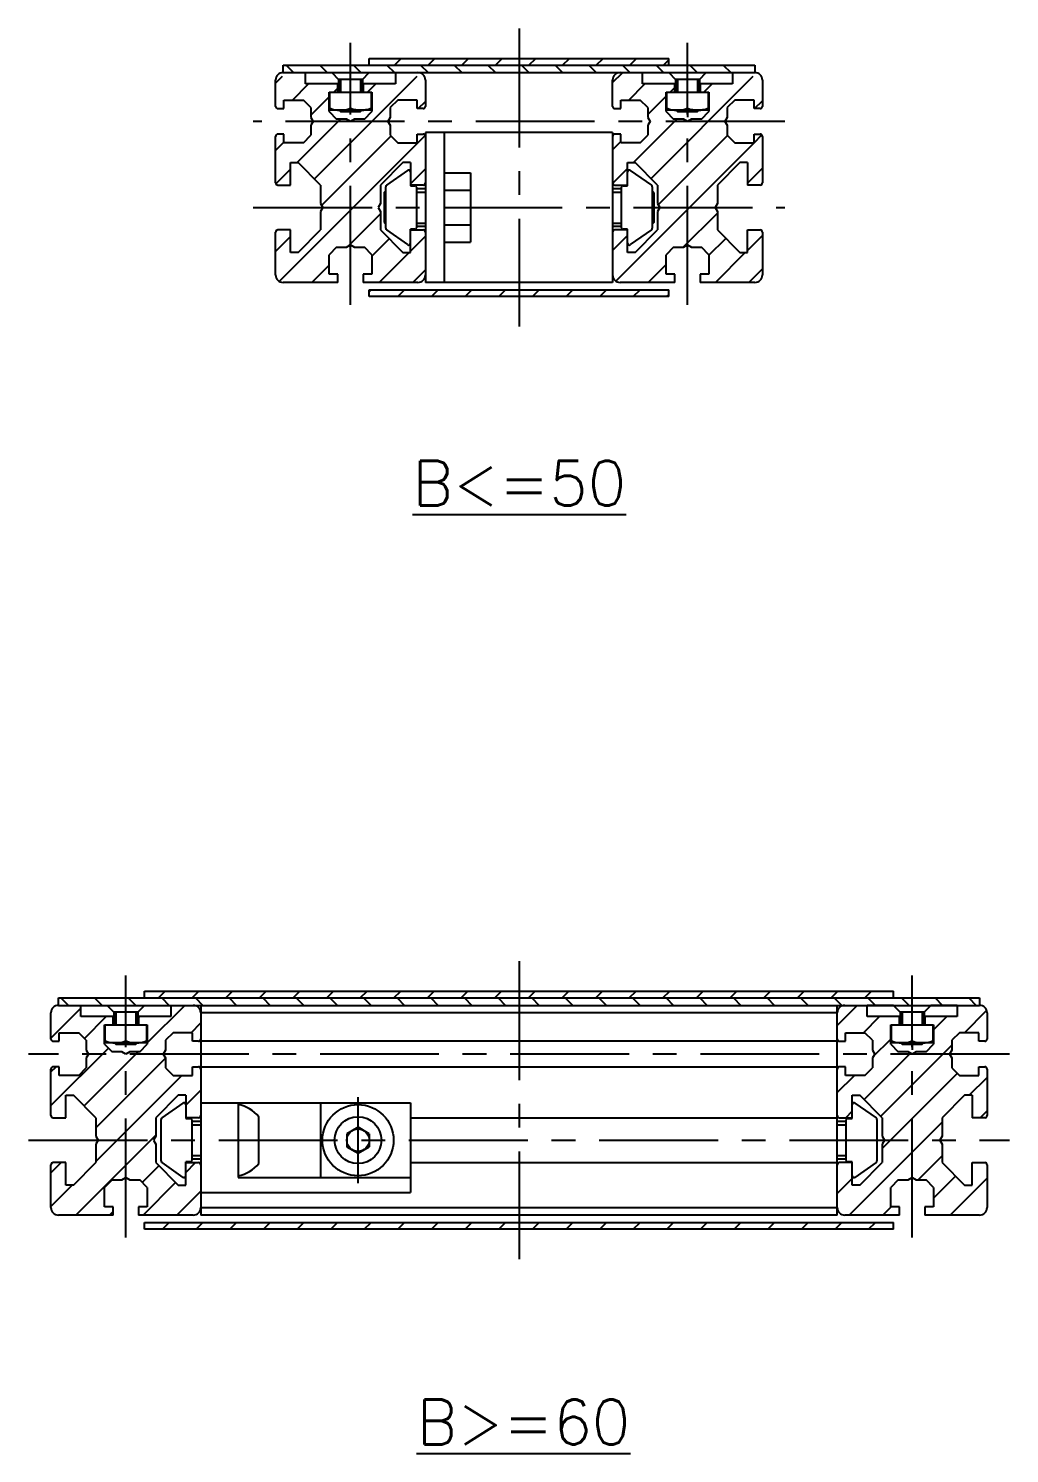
# Model space of a CAD drawing. Extents: x 0 to 1840, y -8 to 967.
# Drawn here: x 1416.6 to 1547.6, y 76.2 to 266.4 of the extents above; entities that cross this region are included whole.
import ezdxf

# ---------------------------------------------------------------- set-up
doc = ezdxf.new("R2010")
doc.units = 0
doc.header["$LTSCALE"] = 0.5
doc.linetypes.add('CENTER', pattern=[50.8, 31.75, -6.35, 6.35, -6.35])
for name, color, linetype in [('MSM_CENTER', 1, 'CENTER'), ('MSM_CONTINUOUS', 7, 'CONTINUOUS'), ('MSM_NARROW', 5, 'CONTINUOUS'), ('MSM_PART_NUMBER', 7, 'CONTINUOUS')]:
    doc.layers.add(name, color=color, linetype=linetype)
doc.styles.get("Standard").update_dxf_attribs({"font": 'txt.shx', "height": 3, "bigfont": 'bigfont.shx'})

msp = doc.modelspace()

# ---------------------------------------------------------------- linework, layer by layer
at = {"layer": 'MSM_CENTER'}
for p, q in [((1482.08, 266.41), (1482.08, 226.61)), ((1459.58, 229.51), (1459.58, 264.51)), ((1504.58, 229.51), (1504.58, 264.51)), ((1517.58, 254.01), (1446.58, 254.01)), ((1446.58, 242.51), (1517.58, 242.51)), ((1482.08, 141.9), (1482.08, 102.1)), ((1429.58, 105), (1429.58, 140)), ((1534.58, 105), (1534.58, 140)), ((1547.58, 129.5), (1416.58, 129.5)), ((1460.58, 112.25), (1460.58, 123.75)), ((1416.58, 118), (1547.58, 118))]:
    msp.add_line(p, q, dxfattribs=at)
at = {"layer": 'MSM_CONTINUOUS'}
for p, q in [((1450.58, 261.51), (1513.58, 261.51)), ((1450.58, 260.51), (1450.58, 261.51)), ((1462.08, 262.41), (1502.08, 262.41)), ((1462.08, 261.51), (1462.08, 262.41)), ((1502.08, 261.51), (1502.08, 262.41)), ((1513.58, 261.51), (1513.58, 260.51)), ((1449.58, 256), (1449.58, 259.51)), ((1513.65, 260.5), (1450.51, 260.5)), ((1450.58, 260.51), (1513.58, 260.51)), ((1453.58, 259.01), (1453.58, 260.51)), ((1457.88, 259.01), (1453.58, 259.01)), ((1457.08, 260.51), (1457.98, 259.61)), ((1457.88, 257.91), (1457.88, 259.01)), ((1461.18, 259.61), (1457.98, 259.61)), ((1457.98, 259.61), (1457.98, 257.91)), ((1461.18, 259.61), (1462.08, 260.51)), ((1461.18, 259.61), (1461.18, 257.91)), ((1461.28, 259.01), (1461.28, 257.91)), ((1465.58, 259.01), (1461.28, 259.01)), ((1465.58, 260.51), (1465.58, 259.01)), ((1469.58, 260.51), (1469.58, 260.5)), ((1469.58, 259.51), (1469.58, 256)), ((1469.58, 259.51), (1469.58, 259.51)), ((1494.58, 256.01), (1494.58, 259.51)), ((1498.58, 259.01), (1498.58, 260.51)), ((1502.88, 259.01), (1498.58, 259.01)), ((1502.08, 260.51), (1502.98, 259.61)), ((1502.88, 257.91), (1502.88, 259.01)), ((1502.88, 257.91), (1502.88, 259.01)), ((1506.18, 259.61), (1502.98, 259.61)), ((1502.98, 259.61), (1502.98, 257.91)), ((1506.18, 259.61), (1507.08, 260.51)), ((1506.18, 259.61), (1506.18, 257.91)), ((1506.28, 259.01), (1506.28, 257.91)), ((1510.58, 259.01), (1506.28, 259.01)), ((1506.28, 259.01), (1506.28, 257.91)), ((1510.58, 260.51), (1510.58, 259.01)), ((1514.58, 259.51), (1514.58, 256.01)), ((1450.68, 256.86), (1453.28, 256.86)), ((1450.68, 255.71), (1450.68, 256.86)), ((1454.28, 255.86), (1453.28, 256.86)), ((1456.73, 255.31), (1456.73, 257.91)), ((1456.73, 257.91), (1462.43, 257.91)), ((1456.83, 255.51), (1456.83, 257.91)), ((1459.58, 255.75), (1459.58, 257.91)), ((1462.33, 257.91), (1462.33, 255.51)), ((1462.43, 257.91), (1462.43, 255.31)), ((1465.88, 256.86), (1464.88, 255.86)), ((1468.48, 256.86), (1465.88, 256.86)), ((1468.48, 255.71), (1468.48, 256.86)), ((1495.68, 256.86), (1498.28, 256.86)), ((1495.68, 255.71), (1495.68, 256.86)), ((1499.28, 255.86), (1498.28, 256.86)), ((1501.73, 255.31), (1501.73, 257.91)), ((1501.73, 257.91), (1507.43, 257.91)), ((1501.73, 255.31), (1501.73, 257.91)), ((1501.83, 255.51), (1501.83, 257.91)), ((1504.58, 255.75), (1504.58, 257.91)), ((1507.33, 257.91), (1507.33, 255.51)), ((1507.43, 257.91), (1507.43, 255.31)), ((1510.88, 256.86), (1509.88, 255.86)), ((1513.48, 256.86), (1510.88, 256.86)), ((1513.48, 255.71), (1513.48, 256.86)), ((1449.88, 255.71), (1450.68, 255.71)), ((1454.28, 255.86), (1454.28, 254.53)), ((1456.73, 255.31), (1457.73, 254.31)), ((1462.33, 255.51), (1456.83, 255.51)), ((1458.03, 255.51), (1458.23, 255.31)), ((1458.23, 255.31), (1460.93, 255.31)), ((1460.93, 255.31), (1461.13, 255.51)), ((1461.43, 254.31), (1462.43, 255.31)), ((1464.88, 255.86), (1464.88, 254.53)), ((1469.28, 255.71), (1468.48, 255.71)), ((1494.88, 255.71), (1495.68, 255.71)), ((1499.28, 255.86), (1499.28, 254.53)), ((1501.73, 255.31), (1502.73, 254.31)), ((1507.33, 255.51), (1501.83, 255.51)), ((1503.03, 255.51), (1503.23, 255.31)), ((1503.23, 255.31), (1505.93, 255.31)), ((1504.58, 255.31), (1504.58, 254.55)), ((1505.93, 255.31), (1506.13, 255.51)), ((1506.43, 254.31), (1507.43, 255.31)), ((1509.88, 255.86), (1509.88, 254.53)), ((1514.28, 255.71), (1513.48, 255.71)), ((1454.28, 254.53), (1454.58, 254.01)), ((1454.58, 254.01), (1454.28, 253.49)), ((1454.28, 253.49), (1454.28, 252.16)), ((1459.06, 254.31), (1457.73, 254.31)), ((1459.58, 254.01), (1459.06, 254.31)), ((1460.1, 254.31), (1459.58, 254.01)), ((1461.43, 254.31), (1460.1, 254.31)), ((1464.88, 254.53), (1464.58, 254.01)), ((1464.58, 254.01), (1464.88, 253.49)), ((1464.88, 253.49), (1464.88, 252.16)), ((1499.28, 254.53), (1499.58, 254.01)), ((1499.58, 254.01), (1499.28, 253.49)), ((1499.28, 253.49), (1499.28, 252.16)), ((1504.06, 254.31), (1502.73, 254.31)), ((1504.58, 254.01), (1504.06, 254.31)), ((1505.1, 254.31), (1504.58, 254.01)), ((1506.43, 254.31), (1505.1, 254.31)), ((1509.88, 254.53), (1509.58, 254.01)), ((1509.58, 254.01), (1509.88, 253.49)), ((1509.88, 253.49), (1509.88, 252.16)), ((1449.58, 245.8), (1449.58, 252.01)), ((1450.68, 252.31), (1449.88, 252.31)), ((1450.68, 251.16), (1450.68, 252.31)), ((1453.28, 251.16), (1450.68, 251.16)), ((1453.28, 251.16), (1454.28, 252.16)), ((1464.88, 252.16), (1465.88, 251.16)), ((1465.88, 251.16), (1468.48, 251.16)), ((1468.48, 252.31), (1469.28, 252.31)), ((1468.48, 251.16), (1468.48, 252.31)), ((1494.58, 252.51), (1469.58, 252.51)), ((1469.58, 252.51), (1469.58, 232.51)), ((1472.08, 252.51), (1472.08, 232.51)), ((1494.58, 252.51), (1494.58, 232.51)), ((1495.68, 252.31), (1494.88, 252.31)), ((1495.68, 251.16), (1495.68, 252.31)), ((1498.28, 251.16), (1495.68, 251.16)), ((1498.28, 251.16), (1499.28, 252.16)), ((1509.88, 252.16), (1510.88, 251.16)), ((1510.88, 251.16), (1513.48, 251.16)), ((1513.48, 251.16), (1513.48, 252.31)), ((1513.48, 252.31), (1514.28, 252.31)), ((1514.58, 252.01), (1514.58, 245.81)), ((1449.57, 250.92), (1449.58, 250.94)), ((1449.58, 250.94), (1449.58, 250.95)), ((1451.58, 248.51), (1452.58, 248.51)), ((1451.58, 245.51), (1451.58, 248.51)), ((1455.58, 245.51), (1452.58, 248.51)), ((1466.58, 248.51), (1463.58, 245.51)), ((1464.41, 245.5), (1467.22, 247.46)), ((1467.58, 248.51), (1466.58, 248.51)), ((1467.58, 248.51), (1467.58, 245.41)), ((1496.58, 248.51), (1497.58, 248.51)), ((1496.58, 245.41), (1496.58, 248.51)), ((1496.61, 247.39), (1496.58, 247.37)), ((1496.94, 247.46), (1499.75, 245.5)), ((1500.58, 245.51), (1497.58, 248.51)), ((1511.58, 248.51), (1508.58, 245.51)), ((1512.58, 248.51), (1511.58, 248.51)), ((1512.58, 248.51), (1512.58, 245.51)), ((1449.88, 245.51), (1451.58, 245.51)), ((1455.58, 245.51), (1455.58, 243.03)), ((1463.58, 245.51), (1463.58, 243.03)), ((1469.28, 245.51), (1467.58, 245.51)), ((1467.58, 245.41), (1468.18, 245.41)), ((1472.08, 247.12), (1475.58, 247.12)), ((1475.58, 247.12), (1475.58, 237.89)), ((1494.88, 245.51), (1496.58, 245.51)), ((1495.98, 245.41), (1496.58, 245.41)), ((1500.58, 245.51), (1500.58, 243.03)), ((1508.58, 245.51), (1508.58, 243.03)), ((1514.28, 245.51), (1512.58, 245.51)), ((1464.08, 244.52), (1464.28, 244.72)), ((1464.08, 244.52), (1464.08, 240.5)), ((1464.28, 239.76), (1464.28, 245.25)), ((1468.38, 245.21), (1468.38, 239.81)), ((1469.58, 245.01), (1468.38, 245.01)), ((1472.08, 244.81), (1475.58, 244.81)), ((1495.78, 245.01), (1494.58, 245.01)), ((1495.78, 239.81), (1495.78, 245.21)), ((1499.88, 245.25), (1499.88, 239.76)), ((1500.08, 244.52), (1499.88, 244.72)), ((1500.08, 244.52), (1500.08, 240.5)), ((1455.58, 243.03), (1455.88, 242.51)), ((1455.88, 242.51), (1455.58, 241.99)), ((1455.58, 241.99), (1455.58, 239.51)), ((1463.58, 243.03), (1463.28, 242.51)), ((1463.28, 242.51), (1463.58, 241.99)), ((1463.58, 241.99), (1463.58, 239.51)), ((1500.58, 243.03), (1500.88, 242.51)), ((1500.88, 242.51), (1500.58, 241.99)), ((1500.58, 241.99), (1500.58, 239.51)), ((1508.58, 243.03), (1508.28, 242.51)), ((1508.28, 242.51), (1508.58, 241.99)), ((1508.58, 241.99), (1508.58, 239.51)), ((1464.08, 240.5), (1464.28, 240.3)), ((1468.38, 240.01), (1469.58, 240.01)), ((1472.08, 240.2), (1475.58, 240.2)), ((1494.58, 240.01), (1495.78, 240.01)), ((1500.08, 240.5), (1499.88, 240.3)), ((1449.58, 233.5), (1449.58, 239.21)), ((1451.58, 239.51), (1449.88, 239.51)), ((1451.58, 236.51), (1451.58, 239.51)), ((1452.58, 236.51), (1455.58, 239.51)), ((1463.58, 239.51), (1466.58, 236.51)), ((1467.22, 237.55), (1464.41, 239.52)), ((1467.58, 236.51), (1467.58, 239.61)), ((1468.18, 239.61), (1467.58, 239.61)), ((1467.58, 239.51), (1469.28, 239.51)), ((1472.08, 237.89), (1475.58, 237.89)), ((1496.58, 239.51), (1494.88, 239.51)), ((1496.58, 239.61), (1495.98, 239.61)), ((1496.58, 236.51), (1496.58, 239.61)), ((1499.75, 239.52), (1496.94, 237.55)), ((1497.58, 236.51), (1500.58, 239.51)), ((1508.58, 239.51), (1511.58, 236.51)), ((1512.58, 239.51), (1514.28, 239.51)), ((1512.58, 236.51), (1512.58, 239.51)), ((1514.58, 239.21), (1514.58, 233.51)), ((1452.58, 236.51), (1451.58, 236.51)), ((1457.73, 237.21), (1456.73, 236.21)), ((1456.73, 233.61), (1456.73, 236.21)), ((1457.73, 237.21), (1459.06, 237.21)), ((1459.06, 237.21), (1459.58, 237.51)), ((1459.58, 237.51), (1460.1, 237.21)), ((1460.1, 237.21), (1461.43, 237.21)), ((1462.43, 236.21), (1461.43, 237.21)), ((1462.43, 236.21), (1462.43, 233.61)), ((1466.58, 236.51), (1467.58, 236.51)), ((1497.58, 236.51), (1496.58, 236.51)), ((1502.73, 237.21), (1501.73, 236.21)), ((1501.73, 233.61), (1501.73, 236.21)), ((1502.73, 237.21), (1504.06, 237.21)), ((1504.06, 237.21), (1504.58, 237.51)), ((1504.58, 237.51), (1505.1, 237.21)), ((1505.1, 237.21), (1506.43, 237.21)), ((1507.43, 236.21), (1506.43, 237.21)), ((1507.43, 236.21), (1507.43, 233.61)), ((1511.58, 236.51), (1512.58, 236.51)), ((1457.88, 232.51), (1450.58, 232.51)), ((1457.88, 233.61), (1456.73, 233.61)), ((1457.88, 232.51), (1457.88, 233.61)), ((1462.43, 233.61), (1461.28, 233.61)), ((1461.28, 233.61), (1461.28, 232.51)), ((1468.58, 232.51), (1461.28, 232.51)), ((1494.58, 232.51), (1469.58, 232.51)), ((1502.88, 232.51), (1495.58, 232.51)), ((1502.88, 233.61), (1501.73, 233.61)), ((1502.88, 232.51), (1502.88, 233.61)), ((1506.28, 233.61), (1506.28, 232.51)), ((1507.43, 233.61), (1506.28, 233.61)), ((1513.58, 232.51), (1506.28, 232.51)), ((1462.08, 230.61), (1462.08, 231.51)), ((1462.08, 231.51), (1502.08, 231.51)), ((1502.08, 230.61), (1462.08, 230.61)), ((1502.08, 230.61), (1502.08, 231.51)), ((1420.58, 137), (1543.58, 137)), ((1420.58, 136), (1420.58, 137)), ((1432.08, 137), (1432.08, 137.9)), ((1432.08, 137.9), (1532.08, 137.9)), ((1532.08, 137), (1532.08, 137.9)), ((1543.58, 137), (1543.58, 136)), ((1420.58, 136), (1543.58, 136)), ((1423.58, 134.5), (1423.58, 136)), ((1427.08, 136), (1427.98, 135.1)), ((1431.18, 135.1), (1427.98, 135.1)), ((1427.98, 135.1), (1427.98, 133.4)), ((1431.18, 135.1), (1432.08, 136)), ((1431.18, 135.1), (1431.18, 133.4)), ((1435.58, 136), (1435.58, 134.5)), ((1439.58, 136), (1439.58, 108)), ((1524.58, 108), (1524.58, 136)), ((1528.58, 134.5), (1528.58, 136)), ((1532.08, 136), (1528.58, 136)), ((1532.08, 136), (1532.98, 135.1)), ((1536.18, 135.1), (1532.98, 135.1)), ((1532.98, 135.1), (1532.98, 133.4)), ((1536.18, 135.1), (1537.08, 136)), ((1536.18, 135.1), (1536.18, 133.4)), ((1540.58, 136), (1537.08, 136)), ((1540.58, 136), (1540.58, 134.5)), ((1419.58, 131.5), (1419.58, 135)), ((1427.88, 134.5), (1423.58, 134.5)), ((1426.73, 130.8), (1426.73, 133.4)), ((1426.73, 133.4), (1432.43, 133.4)), ((1426.83, 131), (1426.83, 133.4)), ((1427.88, 133.4), (1427.88, 134.5)), ((1429.58, 131.25), (1429.58, 133.4)), ((1431.28, 134.5), (1431.28, 133.4)), ((1435.58, 134.5), (1431.28, 134.5)), ((1432.33, 133.4), (1432.33, 131)), ((1432.43, 133.4), (1432.43, 130.8)), ((1524.58, 135), (1439.58, 135)), ((1532.88, 134.5), (1528.58, 134.5)), ((1531.73, 130.8), (1531.73, 133.4)), ((1531.73, 133.4), (1537.43, 133.4)), ((1531.73, 130.8), (1531.73, 133.4)), ((1531.83, 131), (1531.83, 133.4)), ((1532.88, 133.4), (1532.88, 134.5)), ((1532.88, 133.4), (1532.88, 134.5)), ((1534.58, 131.25), (1534.58, 133.4)), ((1536.28, 134.5), (1536.28, 133.4)), ((1540.58, 134.5), (1536.28, 134.5)), ((1536.28, 134.5), (1536.28, 133.4)), ((1537.33, 133.4), (1537.33, 131)), ((1537.43, 133.4), (1537.43, 130.8)), ((1544.58, 135), (1544.58, 131.5)), ((1420.68, 132.35), (1423.28, 132.35)), ((1420.68, 131.2), (1420.68, 132.35)), ((1424.28, 131.35), (1423.28, 132.35)), ((1424.28, 131.35), (1424.28, 130.02)), ((1435.88, 132.35), (1434.88, 131.35)), ((1434.88, 131.35), (1434.88, 130.02)), ((1438.48, 132.35), (1435.88, 132.35)), ((1438.48, 131.2), (1438.48, 132.35)), ((1525.68, 132.35), (1528.28, 132.35)), ((1525.68, 131.2), (1525.68, 132.35)), ((1529.28, 131.35), (1528.28, 132.35)), ((1529.28, 131.35), (1529.28, 130.02)), ((1540.88, 132.35), (1539.88, 131.35)), ((1539.88, 131.35), (1539.88, 130.02)), ((1543.48, 132.35), (1540.88, 132.35)), ((1543.48, 131.2), (1543.48, 132.35)), ((1419.88, 131.2), (1420.68, 131.2)), ((1424.28, 130.02), (1424.58, 129.5)), ((1424.58, 129.5), (1424.28, 128.98)), ((1426.73, 130.8), (1427.73, 129.8)), ((1432.33, 131), (1426.83, 131)), ((1429.06, 129.8), (1427.73, 129.8)), ((1428.03, 131), (1428.23, 130.8)), ((1428.23, 130.8), (1430.93, 130.8)), ((1429.58, 129.5), (1429.06, 129.8)), ((1430.1, 129.8), (1429.58, 129.5)), ((1431.43, 129.8), (1430.1, 129.8)), ((1430.93, 130.8), (1431.13, 131)), ((1431.43, 129.8), (1432.43, 130.8)), ((1434.88, 130.02), (1434.58, 129.5)), ((1434.58, 129.5), (1434.88, 128.98)), ((1439.28, 131.2), (1438.48, 131.2)), ((1439.58, 131.25), (1524.58, 131.25)), ((1524.88, 131.2), (1525.68, 131.2)), ((1529.28, 130.02), (1529.58, 129.5)), ((1529.58, 129.5), (1529.28, 128.98)), ((1531.73, 130.8), (1532.73, 129.8)), ((1537.33, 131), (1531.83, 131)), ((1534.06, 129.8), (1532.73, 129.8)), ((1533.03, 131), (1533.23, 130.8)), ((1533.23, 130.8), (1535.93, 130.8)), ((1534.58, 129.5), (1534.06, 129.8)), ((1534.58, 130.8), (1534.58, 130.05)), ((1535.1, 129.8), (1534.58, 129.5)), ((1536.43, 129.8), (1535.1, 129.8)), ((1535.93, 130.8), (1536.13, 131)), ((1536.43, 129.8), (1537.43, 130.8)), ((1539.88, 130.02), (1539.58, 129.5)), ((1539.58, 129.5), (1539.88, 128.98)), ((1544.28, 131.2), (1543.48, 131.2)), ((1419.58, 121.3), (1419.58, 127.5)), ((1420.68, 127.8), (1419.88, 127.8)), ((1420.68, 126.65), (1420.68, 127.8)), ((1423.28, 126.65), (1424.28, 127.65)), ((1424.28, 128.98), (1424.28, 127.65)), ((1434.88, 128.98), (1434.88, 127.65)), ((1434.88, 127.65), (1435.88, 126.65)), ((1438.48, 126.65), (1438.48, 127.8)), ((1438.48, 127.8), (1439.28, 127.8)), ((1524.58, 127.75), (1439.58, 127.75)), ((1525.68, 127.8), (1524.88, 127.8)), ((1525.68, 126.65), (1525.68, 127.8)), ((1528.28, 126.65), (1529.28, 127.65)), ((1529.28, 128.98), (1529.28, 127.65)), ((1539.88, 128.98), (1539.88, 127.65)), ((1539.88, 127.65), (1540.88, 126.65)), ((1543.48, 127.8), (1544.28, 127.8)), ((1543.48, 126.65), (1543.48, 127.8)), ((1544.58, 127.5), (1544.58, 121.3)), ((1419.57, 126.42), (1419.58, 126.43)), ((1419.58, 126.43), (1419.58, 126.44)), ((1423.28, 126.65), (1420.68, 126.65)), ((1435.88, 126.65), (1438.48, 126.65)), ((1528.28, 126.65), (1525.68, 126.65)), ((1540.88, 126.65), (1543.48, 126.65)), ((1421.58, 124), (1422.58, 124)), ((1421.58, 121), (1421.58, 124)), ((1425.58, 121), (1422.58, 124)), ((1436.58, 124), (1433.58, 121)), ((1437.58, 124), (1436.58, 124)), ((1437.58, 124), (1437.58, 120.9)), ((1526.58, 124), (1527.58, 124)), ((1526.58, 120.9), (1526.58, 124)), ((1530.58, 121), (1527.58, 124)), ((1541.58, 124), (1538.58, 121)), ((1542.58, 124), (1541.58, 124)), ((1542.58, 124), (1542.58, 121)), ((1434.41, 120.99), (1437.22, 122.96)), ((1439.58, 123), (1467.58, 123)), ((1444.58, 123), (1444.58, 113)), ((1455.58, 123), (1455.58, 113)), ((1467.58, 123), (1467.58, 111)), ((1526.61, 122.88), (1526.58, 122.87)), ((1526.94, 122.96), (1529.75, 120.99)), ((1419.88, 121), (1421.58, 121)), ((1425.58, 121), (1425.58, 118.52)), ((1433.58, 121), (1433.58, 118.52)), ((1434.28, 115.26), (1434.28, 120.74)), ((1439.28, 121), (1437.58, 121)), ((1437.58, 120.9), (1438.18, 120.9)), ((1438.38, 120.7), (1438.38, 115.3)), ((1439.58, 120.5), (1438.38, 120.5)), ((1447.33, 114.88), (1447.33, 121.13)), ((1467.58, 121), (1524.58, 121)), ((1525.78, 120.5), (1524.58, 120.5)), ((1524.88, 121), (1526.58, 121)), ((1525.78, 115.3), (1525.78, 120.7)), ((1525.98, 120.9), (1526.58, 120.9)), ((1529.88, 120.74), (1529.88, 115.26)), ((1530.58, 121), (1530.58, 118.52)), ((1538.58, 121), (1538.58, 118.52)), ((1544.28, 121), (1542.58, 121)), ((1425.58, 118.52), (1425.88, 118)), ((1425.88, 118), (1425.58, 117.48)), ((1433.58, 118.52), (1433.28, 118)), ((1433.28, 118), (1433.58, 117.48)), ((1460.58, 119.73), (1459.08, 118.87)), ((1459.08, 118.87), (1459.08, 117.13)), ((1462.08, 118.87), (1460.58, 119.73)), ((1462.08, 118.87), (1462.08, 117.13)), ((1530.58, 118.52), (1530.88, 118)), ((1530.88, 118), (1530.58, 117.48)), ((1538.58, 118.52), (1538.28, 118)), ((1538.28, 118), (1538.58, 117.48)), ((1425.58, 117.48), (1425.58, 115)), ((1433.58, 117.48), (1433.58, 115)), ((1459.08, 117.13), (1460.58, 116.27)), ((1460.58, 116.27), (1462.08, 117.13)), ((1530.58, 117.48), (1530.58, 115)), ((1538.58, 117.48), (1538.58, 115)), ((1419.58, 109), (1419.58, 114.7)), ((1421.58, 115), (1419.88, 115)), ((1421.58, 112), (1421.58, 115)), ((1422.58, 112), (1425.58, 115)), ((1433.58, 115), (1436.58, 112)), ((1437.22, 113.04), (1434.41, 115.01)), ((1437.58, 112), (1437.58, 115.1)), ((1438.18, 115.1), (1437.58, 115.1)), ((1437.58, 115), (1439.28, 115)), ((1438.38, 115.5), (1439.58, 115.5)), ((1467.58, 115), (1524.58, 115)), ((1524.58, 115.5), (1525.78, 115.5)), ((1526.58, 115), (1524.88, 115)), ((1526.58, 115.1), (1525.98, 115.1)), ((1526.58, 112), (1526.58, 115.1)), ((1529.75, 115.01), (1526.94, 113.04)), ((1527.58, 112), (1530.58, 115)), ((1538.58, 115), (1541.58, 112)), ((1542.58, 115), (1544.28, 115)), ((1542.58, 112), (1542.58, 115)), ((1544.58, 114.7), (1544.58, 109)), ((1427.73, 112.7), (1426.73, 111.7)), ((1427.73, 112.7), (1429.06, 112.7)), ((1429.06, 112.7), (1429.58, 113)), ((1429.58, 113), (1430.1, 112.7)), ((1430.1, 112.7), (1431.43, 112.7)), ((1432.43, 111.7), (1431.43, 112.7)), ((1444.58, 113), (1467.58, 113)), ((1532.73, 112.7), (1531.73, 111.7)), ((1532.73, 112.7), (1534.06, 112.7)), ((1534.06, 112.7), (1534.58, 113)), ((1534.58, 113), (1535.1, 112.7)), ((1535.1, 112.7), (1536.43, 112.7)), ((1537.43, 111.7), (1536.43, 112.7)), ((1422.58, 112), (1421.58, 112)), ((1426.73, 109.1), (1426.73, 111.7)), ((1432.43, 111.7), (1432.43, 109.1)), ((1436.58, 112), (1437.58, 112)), ((1439.58, 111), (1467.58, 111)), ((1527.58, 112), (1526.58, 112)), ((1531.73, 109.1), (1531.73, 111.7)), ((1537.43, 111.7), (1537.43, 109.1)), ((1541.58, 112), (1542.58, 112)), ((1427.88, 109.1), (1426.73, 109.1)), ((1427.88, 108), (1427.88, 109.1)), ((1432.43, 109.1), (1431.28, 109.1)), ((1431.28, 109.1), (1431.28, 108)), ((1439.58, 109), (1524.58, 109)), ((1532.88, 109.1), (1531.73, 109.1)), ((1532.88, 108), (1532.88, 109.1)), ((1536.28, 109.1), (1536.28, 108)), ((1537.43, 109.1), (1536.28, 109.1)), ((1427.88, 108), (1420.58, 108)), ((1438.58, 108), (1431.28, 108)), ((1432.08, 107), (1532.08, 107)), ((1432.08, 106.1), (1432.08, 107)), ((1524.58, 108), (1439.58, 108)), ((1532.88, 108), (1525.58, 108)), ((1532.08, 106.1), (1532.08, 107)), ((1543.58, 108), (1536.28, 108)), ((1532.08, 106.1), (1432.08, 106.1))]:
    msp.add_line(p, q, dxfattribs=at)
for radius in [4.75, 3.12, 1.5]:
    msp.add_circle((1460.58, 118), radius, dxfattribs=at)
for centre, radius, start, end in [((1450.58, 259.51), 1, 90, 180), ((1468.58, 259.51), 1, 0, 90), ((1495.58, 259.51), 1, 90, 180), ((1513.58, 259.51), 1, 0, 90), ((1449.88, 256.01), 0.3, 180, 270), ((1458.2, 259.41), 3.91, 249.4278, 290.5722), ((1460.95, 259.48), 3.97, 249.7438, 290.2562), ((1469.28, 256.01), 0.3, 270, 0), ((1494.88, 256.01), 0.3, 180, 270), ((1503.2, 259.41), 3.91, 249.4278, 290.5722), ((1505.95, 259.48), 3.97, 249.7438, 290.2562), ((1514.28, 256.01), 0.3, 270, 0), ((1449.88, 252.01), 0.3, 90, 180), ((1469.28, 252.01), 0.3, 0, 90), ((1494.88, 252.01), 0.3, 90, 180), ((1514.28, 252.01), 0.3, 0, 90), ((1467.35, 247.28), 0.228, 0.0002, 124.9919), ((1496.81, 247.28), 0.228, 55.0081, 179.9998), ((1449.88, 245.81), 0.3, 180, 270), ((1464.58, 245.25), 0.3, 124.992, 180), ((1468.18, 245.21), 0.2, 0, 90), ((1469.28, 245.81), 0.3, 270, 0), ((1494.88, 245.81), 0.3, 180, 270), ((1495.98, 245.21), 0.2, 90, 180), ((1499.58, 245.25), 0.3, 0, 55.008), ((1514.28, 245.81), 0.3, 270, 0), ((1464.58, 239.76), 0.3, 180, 235.008), ((1468.18, 239.81), 0.2, 270, 0), ((1495.98, 239.81), 0.2, 180, 270), ((1499.58, 239.76), 0.3, 304.992, 0), ((1449.88, 239.21), 0.3, 90, 180), ((1469.28, 239.21), 0.3, 0, 90), ((1494.88, 239.21), 0.3, 90, 180), ((1514.28, 239.21), 0.3, 0, 90), ((1467.35, 237.73), 0.228, 235.0081, 359.9998), ((1496.81, 237.73), 0.228, 180.0002, 304.9919), ((1450.58, 233.51), 1, 180, 270), ((1468.58, 233.51), 1, 270, 0), ((1495.58, 233.51), 1, 180, 270), ((1513.58, 233.51), 1, 270, 0), ((1420.58, 135), 1, 90, 180), ((1438.58, 135), 1, 0, 90), ((1525.58, 135), 1, 90, 180), ((1543.58, 135), 1, 0, 90), ((1419.88, 131.5), 0.3, 180, 270), ((1439.28, 131.5), 0.3, 270, 0), ((1524.88, 131.5), 0.3, 180, 270), ((1544.28, 131.5), 0.3, 270, 0), ((1428.2, 134.91), 3.91, 249.4278, 290.5722), ((1430.95, 134.97), 3.97, 249.7438, 290.2562), ((1533.2, 134.91), 3.91, 249.4278, 290.5722), ((1535.95, 134.97), 3.97, 249.7438, 290.2562), ((1419.88, 127.5), 0.3, 90, 180), ((1439.28, 127.5), 0.3, 0, 90), ((1524.88, 127.5), 0.3, 90, 180), ((1544.28, 127.5), 0.3, 0, 90), ((1437.35, 122.77), 0.228, 0.0002, 124.9919), ((1443.68, 118.09), 4.75, 39.7731, 79.0684), ((1526.81, 122.77), 0.228, 55.0081, 179.9998), ((1419.88, 121.3), 0.3, 180, 270), ((1434.58, 120.74), 0.3, 124.992, 180), ((1438.18, 120.7), 0.2, 0, 90), ((1439.28, 121.3), 0.3, 270, 0), ((1524.88, 121.3), 0.3, 180, 270), ((1525.98, 120.7), 0.2, 90, 180), ((1529.58, 120.74), 0.3, 0, 55.008), ((1544.28, 121.3), 0.3, 270, 0), ((1419.88, 114.7), 0.3, 90, 180), ((1434.58, 115.26), 0.3, 180, 235.008), ((1438.18, 115.3), 0.2, 270, 0), ((1439.28, 114.7), 0.3, 0, 90), ((1443.68, 117.91), 4.75, 280.9316, 320.2269), ((1524.88, 114.7), 0.3, 90, 180), ((1525.98, 115.3), 0.2, 180, 270), ((1529.58, 115.26), 0.3, 304.992, 0), ((1544.28, 114.7), 0.3, 0, 90), ((1437.35, 113.23), 0.228, 235.0081, 359.9998), ((1526.81, 113.23), 0.228, 180.0002, 304.9919), ((1420.58, 109), 1, 180, 270), ((1438.58, 109), 1, 270, 0), ((1525.58, 109), 1, 180, 270), ((1543.58, 109), 1, 270, 0)]:
    msp.add_arc(centre, radius, start, end, dxfattribs=at)
at = {"layer": 'MSM_NARROW'}
for p, q in [((1450.98, 261.51), (1451.98, 260.51)), ((1455.47, 261.51), (1456.47, 260.51)), ((1459.96, 261.51), (1460.96, 260.51)), ((1464.45, 261.51), (1465.45, 260.51)), ((1465.45, 261.51), (1466.35, 262.41)), ((1468.94, 261.51), (1469.94, 260.51)), ((1469.94, 261.51), (1470.84, 262.41)), ((1473.43, 261.51), (1474.43, 260.51)), ((1474.43, 261.51), (1475.33, 262.41)), ((1477.92, 261.51), (1478.92, 260.51)), ((1478.92, 261.51), (1479.82, 262.41)), ((1482.41, 261.51), (1483.41, 260.51)), ((1483.41, 261.51), (1484.31, 262.41)), ((1486.9, 261.51), (1487.9, 260.51)), ((1487.9, 261.51), (1488.8, 262.41)), ((1491.4, 261.51), (1492.4, 260.51)), ((1492.4, 261.51), (1493.3, 262.41)), ((1495.89, 261.51), (1496.89, 260.51)), ((1496.89, 261.51), (1497.79, 262.41)), ((1500.38, 261.51), (1501.38, 260.51)), ((1501.38, 261.51), (1502.08, 262.21)), ((1504.87, 261.51), (1505.87, 260.51)), ((1509.36, 261.51), (1510.36, 260.51)), ((1449.58, 259.1), (1450.5, 260.02)), ((1451.82, 256.86), (1453.97, 259.01)), ((1454.76, 246.32), (1468.46, 260.02)), ((1458.23, 259.61), (1458.23, 257.91)), ((1460.93, 259.61), (1460.93, 257.91)), ((1461.85, 257.91), (1462.95, 259.01)), ((1494.58, 259.2), (1495.88, 260.5)), ((1496.73, 256.86), (1498.88, 259.01)), ((1499.71, 246.37), (1513.36, 260.02)), ((1503.23, 259.61), (1503.23, 257.91)), ((1505.93, 259.61), (1505.93, 257.91)), ((1506.76, 257.91), (1507.86, 259.01)), ((1454.28, 254.82), (1456.73, 257.27)), ((1457.36, 257.91), (1457.88, 258.42)), ((1499.28, 254.92), (1501.73, 257.37)), ((1502.27, 257.91), (1502.88, 258.52)), ((1450.67, 255.71), (1450.68, 255.71)), ((1458.23, 255.31), (1458.23, 255.51)), ((1460.93, 255.31), (1460.93, 255.51)), ((1468.63, 255.71), (1469.58, 256.65)), ((1495.58, 255.71), (1495.68, 255.81)), ((1503.23, 255.31), (1503.23, 255.51)), ((1505.93, 255.31), (1505.93, 255.51)), ((1513.54, 255.71), (1514.58, 256.75)), ((1452.45, 248.51), (1458.25, 254.31)), ((1497.36, 248.51), (1503.16, 254.31)), ((1449.58, 250.12), (1450.68, 251.22)), ((1450.07, 232.65), (1469.55, 252.13)), ((1455.72, 242.79), (1464.98, 252.05)), ((1494.58, 250.22), (1495.68, 251.32)), ((1495.01, 232.69), (1513.48, 251.16)), ((1500.68, 242.85), (1509.93, 252.1)), ((1513.48, 251.16), (1514.51, 252.19)), ((1449.61, 245.66), (1451.58, 247.63)), ((1467.58, 245.67), (1469.58, 247.67)), ((1494.59, 245.74), (1496.58, 247.73)), ((1512.58, 245.77), (1514.58, 247.77)), ((1464.08, 244.52), (1464.28, 244.52)), ((1468.38, 244.57), (1469.58, 244.57)), ((1494.58, 244.57), (1495.78, 244.57)), ((1500.08, 244.52), (1499.88, 244.52)), ((1459.19, 237.28), (1463.58, 241.67)), ((1504.02, 237.21), (1508.58, 241.77)), ((1464.08, 240.5), (1464.28, 240.5)), ((1468.38, 240.44), (1469.58, 240.44)), ((1494.58, 240.44), (1495.78, 240.44)), ((1500.08, 240.5), (1499.88, 240.5)), ((1449.58, 236.65), (1451.58, 238.65)), ((1462.43, 236.03), (1464.74, 238.34)), ((1467.58, 236.69), (1469.58, 238.69)), ((1494.58, 236.75), (1496.58, 238.75)), ((1507.43, 236.13), (1509.69, 238.39)), ((1512.58, 236.79), (1514.58, 238.79)), ((1463.4, 232.51), (1467.4, 236.51)), ((1508.3, 232.51), (1512.3, 236.51)), ((1454.41, 232.51), (1456.73, 234.82)), ((1467.89, 232.51), (1469.58, 234.2)), ((1499.32, 232.51), (1501.73, 234.92)), ((1512.79, 232.51), (1514.58, 234.3)), ((1462.08, 231.26), (1462.32, 231.51)), ((1465.91, 230.61), (1466.81, 231.51)), ((1470.4, 230.61), (1471.3, 231.51)), ((1474.89, 230.61), (1475.79, 231.51)), ((1479.38, 230.61), (1480.28, 231.51)), ((1483.87, 230.61), (1484.77, 231.51)), ((1488.36, 230.61), (1489.26, 231.51)), ((1492.85, 230.61), (1493.75, 231.51)), ((1497.34, 230.61), (1498.24, 231.51)), ((1501.83, 230.61), (1502.08, 230.85)), ((1420.91, 137), (1421.91, 136)), ((1425.4, 137), (1426.4, 136)), ((1429.89, 137), (1430.89, 136)), ((1433.95, 137), (1434.85, 137.9)), ((1434.38, 137), (1435.38, 136)), ((1438.44, 137), (1439.34, 137.9)), ((1438.87, 137), (1439.87, 136)), ((1442.93, 137), (1443.83, 137.9)), ((1443.36, 137), (1444.36, 136)), ((1447.42, 137), (1448.32, 137.9)), ((1447.85, 137), (1448.85, 136)), ((1451.91, 137), (1452.81, 137.9)), ((1452.34, 137), (1453.34, 136)), ((1456.4, 137), (1457.3, 137.9)), ((1456.83, 137), (1457.83, 136)), ((1460.89, 137), (1461.79, 137.9)), ((1461.32, 137), (1462.32, 136)), ((1465.38, 137), (1466.28, 137.9)), ((1465.81, 137), (1466.81, 136)), ((1469.87, 137), (1470.77, 137.9)), ((1470.3, 137), (1471.3, 136)), ((1474.36, 137), (1475.26, 137.9)), ((1474.79, 137), (1475.79, 136)), ((1478.85, 137), (1479.75, 137.9)), ((1479.28, 137), (1480.28, 136)), ((1483.34, 137), (1484.24, 137.9)), ((1483.77, 137), (1484.77, 136)), ((1487.83, 137), (1488.73, 137.9)), ((1488.26, 137), (1489.26, 136)), ((1492.32, 137), (1493.22, 137.9)), ((1492.75, 137), (1493.75, 136)), ((1496.81, 137), (1497.71, 137.9)), ((1497.24, 137), (1498.24, 136)), ((1501.3, 137), (1502.2, 137.9)), ((1501.73, 137), (1502.73, 136)), ((1505.79, 137), (1506.69, 137.9)), ((1506.22, 137), (1507.22, 136)), ((1510.28, 137), (1511.18, 137.9)), ((1510.71, 137), (1511.71, 136)), ((1514.77, 137), (1515.67, 137.9)), ((1515.2, 137), (1516.2, 136)), ((1519.26, 137), (1520.16, 137.9)), ((1519.69, 137), (1520.69, 136)), ((1523.75, 137), (1524.65, 137.9)), ((1524.18, 137), (1525.18, 136)), ((1528.24, 137), (1529.14, 137.9)), ((1528.67, 137), (1529.67, 136)), ((1533.16, 137), (1534.16, 136)), ((1537.65, 137), (1538.65, 136)), ((1542.14, 137), (1543.14, 136)), ((1419.58, 131.61), (1423.58, 135.61)), ((1428.23, 135.1), (1428.23, 133.4)), ((1430.93, 135.1), (1430.93, 133.4)), ((1432.43, 130.99), (1437.44, 136)), ((1524.58, 133.33), (1527.24, 136)), ((1533.23, 135.1), (1533.23, 133.4)), ((1535.93, 135.1), (1535.93, 133.4)), ((1540.58, 135.86), (1540.71, 136)), ((1541.55, 132.35), (1544.52, 135.32)), ((1424.04, 131.58), (1426.96, 134.5)), ((1431.28, 134.33), (1431.45, 134.5)), ((1438.28, 132.35), (1439.58, 133.65)), ((1528.08, 132.35), (1530.23, 134.5)), ((1537.43, 132.71), (1539.21, 134.5)), ((1529.38, 129.16), (1531.73, 131.5)), ((1419.58, 122.63), (1427.24, 130.29)), ((1424.01, 122.57), (1431.24, 129.8)), ((1428.23, 130.8), (1428.23, 131)), ((1430.93, 130.8), (1430.93, 131)), ((1528.15, 123.43), (1534.35, 129.63)), ((1530.39, 121.19), (1539.88, 130.67)), ((1533.23, 130.8), (1533.23, 131)), ((1535.93, 130.8), (1535.93, 131)), ((1419.58, 127.12), (1420.26, 127.8)), ((1425.58, 119.65), (1434.88, 128.95)), ((1425.58, 115.16), (1437.07, 126.65)), ((1524.58, 124.35), (1526.87, 126.65)), ((1530.58, 116.88), (1540.61, 126.92)), ((1542.18, 124), (1544.58, 126.39)), ((1437.58, 122.67), (1439.58, 124.67)), ((1525.71, 121), (1526.58, 121.86)), ((1543.67, 121), (1544.58, 121.9)), ((1438.38, 120.06), (1439.58, 120.06)), ((1524.58, 120.06), (1525.78, 120.06)), ((1526.18, 108), (1538.58, 120.39)), ((1422.91, 108), (1433.58, 118.67)), ((1419.58, 113.65), (1420.93, 115)), ((1431.76, 112.36), (1433.99, 114.59)), ((1437.58, 113.69), (1438.89, 115)), ((1438.38, 115.94), (1439.58, 115.94)), ((1524.58, 115.94), (1525.78, 115.94)), ((1535.37, 112.7), (1538.58, 115.9)), ((1431.89, 108), (1436.23, 112.34)), ((1524.58, 110.88), (1526.58, 112.88)), ((1537.43, 110.26), (1540.37, 113.21)), ((1539.65, 108), (1544.58, 112.92)), ((1419.58, 109.16), (1422.42, 112)), ((1436.38, 108), (1439.58, 111.2)), ((1427.4, 108), (1427.88, 108.48)), ((1530.67, 108), (1531.77, 109.1)), ((1434.48, 106.1), (1435.38, 107)), ((1438.97, 106.1), (1439.87, 107)), ((1443.46, 106.1), (1444.36, 107)), ((1447.95, 106.1), (1448.85, 107)), ((1452.44, 106.1), (1453.34, 107)), ((1456.93, 106.1), (1457.83, 107)), ((1461.42, 106.1), (1462.32, 107)), ((1465.91, 106.1), (1466.81, 107)), ((1470.4, 106.1), (1471.3, 107)), ((1474.89, 106.1), (1475.79, 107)), ((1479.38, 106.1), (1480.28, 107)), ((1483.87, 106.1), (1484.77, 107)), ((1488.36, 106.1), (1489.26, 107)), ((1492.85, 106.1), (1493.75, 107)), ((1497.34, 106.1), (1498.24, 107)), ((1501.83, 106.1), (1502.73, 107)), ((1506.32, 106.1), (1507.22, 107)), ((1510.81, 106.1), (1511.71, 107)), ((1515.3, 106.1), (1516.2, 107)), ((1519.79, 106.1), (1520.69, 107)), ((1524.28, 106.1), (1525.18, 107)), ((1528.77, 106.1), (1529.67, 107))]:
    msp.add_line(p, q, dxfattribs=at)

# ---------------------------------------------------------------- texts
at = {"layer": 'MSM_PART_NUMBER'}
for s, p in [('%%UB<=50', (1467.86, 202.71)), ('%%UB>=60', (1468.41, 77.37))]:
    msp.add_text(s, height=6, dxfattribs=at).set_placement(p)

doc.saveas('drawing.dxf')
